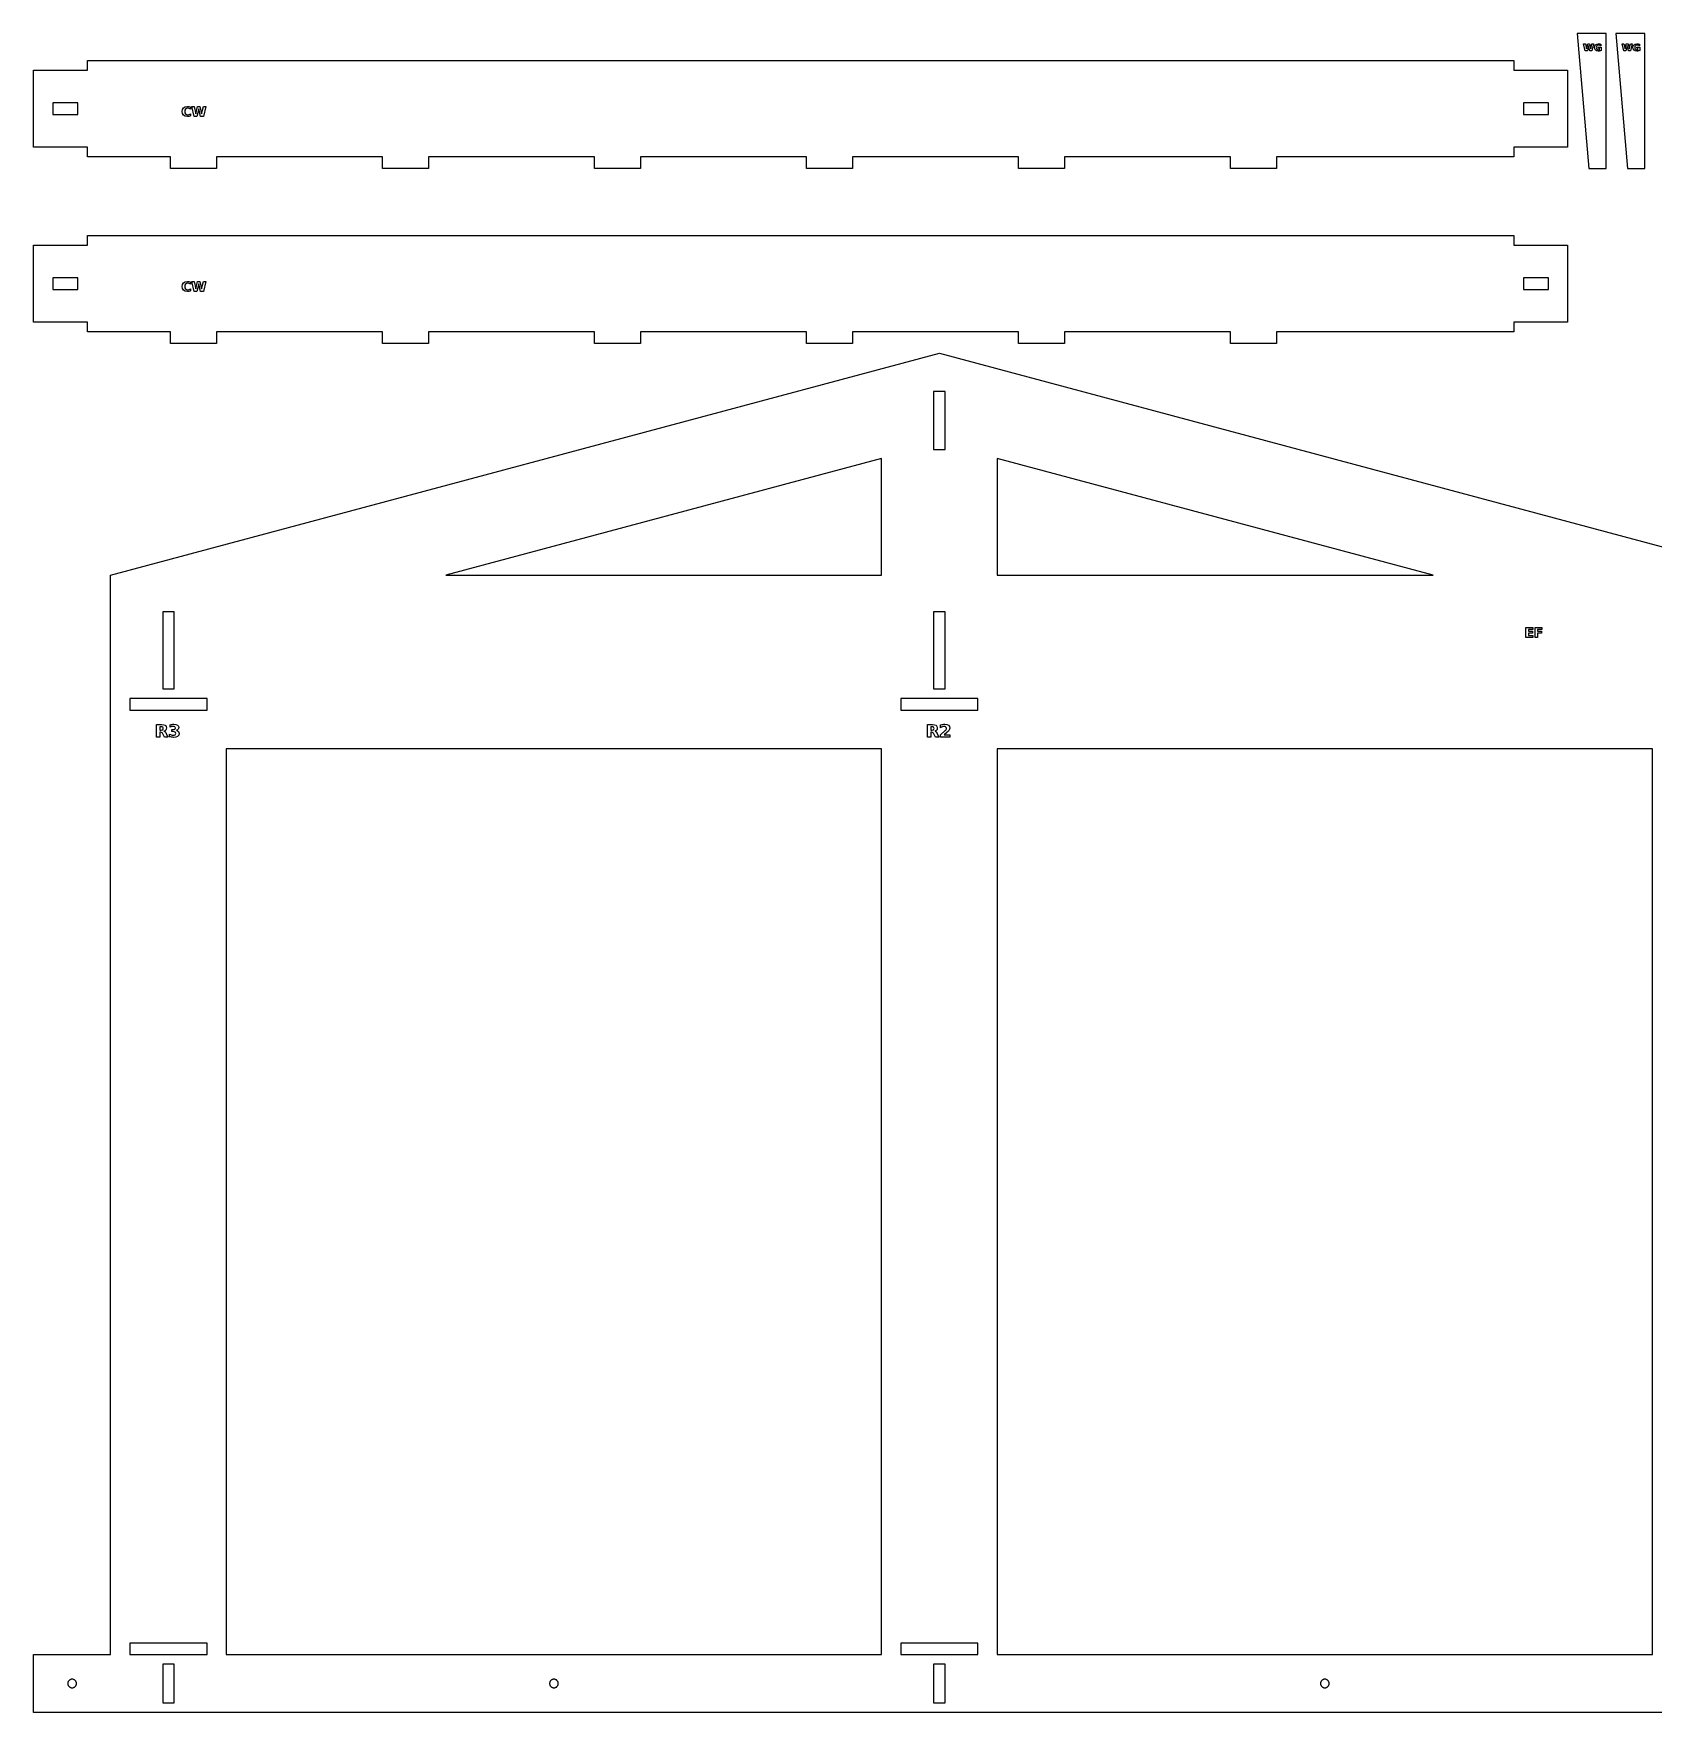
# Model space of a CAD drawing. Header units: millimetres. Extents: x 12 to 1278, y 12 to 884.
# Drawn here: x 12 to 853, y 12 to 884 of the extents above; entities that cross this region are included whole.
import ezdxf

# ---------------------------------------------------------------- set-up
doc = ezdxf.new("R2010")
doc.units = ezdxf.units.MM
doc.layers.add('CUT', color=1, linetype='Continuous')
doc.layers.add('ENGRAVE', color=5, linetype='Continuous')

msp = doc.modelspace()

# ---------------------------------------------------------------- linework, layer by layer
at = {"layer": 'CUT', "color": 1}
for points in [[(828.5, 813.5), (828.5, 883.5), (813.5, 883.5), (819.5, 813.5)], [(848.5, 813.5), (848.5, 883.5), (833.5, 883.5), (839.5, 813.5)], [(83.5, 813.5), (83.5, 819.5), (40.5, 819.5), (40.5, 824.5), (12.5, 824.5), (12.5, 864.5), (40.5, 864.5), (40.5, 869.5), (780.5, 869.5), (780.5, 864.5), (808.5, 864.5), (808.5, 824.5), (780.5, 824.5), (780.5, 819.5), (657.5, 819.5), (657.5, 813.5), (633.5, 813.5), (633.5, 819.5), (547.5, 819.5), (547.5, 813.5), (523.5, 813.5), (523.5, 819.5), (437.5, 819.5), (437.5, 813.5), (413.5, 813.5), (413.5, 819.5), (327.5, 819.5), (327.5, 813.5), (303.5, 813.5), (303.5, 819.5), (217.5, 819.5), (217.5, 813.5), (193.5, 813.5), (193.5, 819.5), (107.5, 819.5), (107.5, 813.5)], [(35.5, 841.5), (35.5, 847.5), (22.5, 847.5), (22.5, 841.5)], [(798.5, 841.5), (798.5, 847.5), (785.5, 847.5), (785.5, 841.5)], [(83.5, 722.72), (83.5, 728.72), (40.5, 728.72), (40.5, 733.72), (12.5, 733.72), (12.5, 773.72), (40.5, 773.72), (40.5, 778.72), (780.5, 778.72), (780.5, 773.72), (808.5, 773.72), (808.5, 733.72), (780.5, 733.72), (780.5, 728.72), (657.5, 728.72), (657.5, 722.72), (633.5, 722.72), (633.5, 728.72), (547.5, 728.72), (547.5, 722.72), (523.5, 722.72), (523.5, 728.72), (437.5, 728.72), (437.5, 722.72), (413.5, 722.72), (413.5, 728.72), (327.5, 728.72), (327.5, 722.72), (303.5, 722.72), (303.5, 728.72), (217.5, 728.72), (217.5, 722.72), (193.5, 722.72), (193.5, 728.72), (107.5, 728.72), (107.5, 722.72)], [(35.5, 750.72), (35.5, 756.72), (22.5, 756.72), (22.5, 750.72)], [(798.5, 750.72), (798.5, 756.72), (785.5, 756.72), (785.5, 750.72)], [(852.5, 12.5), (512.5, 12.5), (452.5, 12.5), (112.5, 12.5), (52.5, 12.5), (12.5, 12.5), (12.5, 42.5), (52.5, 42.5), (52.5, 512.5), (52.5, 555.91), (52.5, 602.5), (482.5, 717.72), (912.5, 602.5), (912.5, 555.91), (912.5, 512.5), (912.5, 42.5), (952.5, 42.5), (952.5, 12.5), (912.5, 12.5)], [(485.5, 667.72), (485.5, 697.72), (479.5, 697.72), (479.5, 667.72)], [(452.5, 602.5), (452.5, 663.09), (226.37, 602.5)], [(512.5, 602.5), (738.63, 602.5), (512.5, 663.09)], [(85.5, 583.5), (79.5, 583.5), (79.5, 543.5), (85.5, 543.5)], [(485.5, 583.5), (479.5, 583.5), (479.5, 543.5), (485.5, 543.5)], [(102.5, 538.5), (62.5, 538.5), (62.5, 532.5), (102.5, 532.5)], [(502.5, 538.5), (462.5, 538.5), (462.5, 532.5), (502.5, 532.5)], [(452.5, 512.5), (112.5, 512.5), (112.5, 42.5), (452.5, 42.5)], [(512.5, 512.5), (512.5, 42.5), (852.5, 42.5), (852.5, 512.5)], [(102.5, 48.5), (62.5, 48.5), (62.5, 42.5), (102.5, 42.5)], [(502.5, 48.5), (462.5, 48.5), (462.5, 42.5), (502.5, 42.5)], [(85.5, 37.5), (79.5, 37.5), (79.5, 17.5), (85.5, 17.5)], [(485.5, 37.5), (479.5, 37.5), (479.5, 17.5), (485.5, 17.5)], [(34.65, 26.85), (34.71, 27.06), (34.74, 27.28), (34.75, 27.5), (34.74, 27.72), (34.71, 27.94), (34.65, 28.15), (34.58, 28.36), (34.48, 28.56), (34.37, 28.75), (34.24, 28.93), (34.09, 29.09), (33.93, 29.24), (33.75, 29.37), (33.56, 29.48), (33.36, 29.58), (33.15, 29.65), (32.94, 29.71), (32.72, 29.74), (32.5, 29.75), (32.28, 29.74), (32.06, 29.71), (31.85, 29.65), (31.64, 29.58), (31.44, 29.48), (31.25, 29.37), (31.07, 29.24), (30.91, 29.09), (30.76, 28.93), (30.63, 28.75), (30.52, 28.56), (30.42, 28.36), (30.35, 28.15), (30.29, 27.94), (30.26, 27.72), (30.25, 27.5), (30.26, 27.28), (30.29, 27.06), (30.35, 26.85), (30.42, 26.64), (30.52, 26.44), (30.63, 26.25), (30.76, 26.07), (30.91, 25.91), (31.07, 25.76), (31.25, 25.63), (31.44, 25.52), (31.64, 25.42), (31.85, 25.35), (32.06, 25.29), (32.28, 25.26), (32.5, 25.25), (32.72, 25.26), (32.94, 25.29), (33.15, 25.35), (33.36, 25.42), (33.56, 25.52), (33.75, 25.63), (33.93, 25.76), (34.09, 25.91), (34.24, 26.07), (34.37, 26.25), (34.48, 26.44), (34.58, 26.64)], [(284.65, 26.85), (284.71, 27.06), (284.74, 27.28), (284.75, 27.5), (284.74, 27.72), (284.71, 27.94), (284.65, 28.15), (284.58, 28.36), (284.48, 28.56), (284.37, 28.75), (284.24, 28.93), (284.09, 29.09), (283.93, 29.24), (283.75, 29.37), (283.56, 29.48), (283.36, 29.58), (283.15, 29.65), (282.94, 29.71), (282.72, 29.74), (282.5, 29.75), (282.28, 29.74), (282.06, 29.71), (281.85, 29.65), (281.64, 29.58), (281.44, 29.48), (281.25, 29.37), (281.07, 29.24), (280.91, 29.09), (280.76, 28.93), (280.63, 28.75), (280.52, 28.56), (280.42, 28.36), (280.35, 28.15), (280.29, 27.94), (280.26, 27.72), (280.25, 27.5), (280.26, 27.28), (280.29, 27.06), (280.35, 26.85), (280.42, 26.64), (280.52, 26.44), (280.63, 26.25), (280.76, 26.07), (280.91, 25.91), (281.07, 25.76), (281.25, 25.63), (281.44, 25.52), (281.64, 25.42), (281.85, 25.35), (282.06, 25.29), (282.28, 25.26), (282.5, 25.25), (282.72, 25.26), (282.94, 25.29), (283.15, 25.35), (283.36, 25.42), (283.56, 25.52), (283.75, 25.63), (283.93, 25.76), (284.09, 25.91), (284.24, 26.07), (284.37, 26.25), (284.48, 26.44), (284.58, 26.64)], [(684.65, 26.85), (684.71, 27.06), (684.74, 27.28), (684.75, 27.5), (684.74, 27.72), (684.71, 27.94), (684.65, 28.15), (684.58, 28.36), (684.48, 28.56), (684.37, 28.75), (684.24, 28.93), (684.09, 29.09), (683.93, 29.24), (683.75, 29.37), (683.56, 29.48), (683.36, 29.58), (683.15, 29.65), (682.94, 29.71), (682.72, 29.74), (682.5, 29.75), (682.28, 29.74), (682.06, 29.71), (681.85, 29.65), (681.64, 29.58), (681.44, 29.48), (681.25, 29.37), (681.07, 29.24), (680.91, 29.09), (680.76, 28.93), (680.63, 28.75), (680.52, 28.56), (680.42, 28.36), (680.35, 28.15), (680.29, 27.94), (680.26, 27.72), (680.25, 27.5), (680.26, 27.28), (680.29, 27.06), (680.35, 26.85), (680.42, 26.64), (680.52, 26.44), (680.63, 26.25), (680.76, 26.07), (680.91, 25.91), (681.07, 25.76), (681.25, 25.63), (681.44, 25.52), (681.64, 25.42), (681.85, 25.35), (682.06, 25.29), (682.28, 25.26), (682.5, 25.25), (682.72, 25.26), (682.94, 25.29), (683.15, 25.35), (683.36, 25.42), (683.56, 25.52), (683.75, 25.63), (683.93, 25.76), (684.09, 25.91), (684.24, 26.07), (684.37, 26.25), (684.48, 26.44), (684.58, 26.64)]]:
    msp.add_lwpolyline(points, close=True, dxfattribs=at)
at = {"layer": 'ENGRAVE', "color": 5}
for points in [[(816.77, 878.15), (817.67, 878.15), (818.3, 875.5), (818.93, 878.15), (819.83, 878.15), (820.46, 875.5), (821.09, 878.15), (821.98, 878.15), (821.12, 874.5), (820.04, 874.5), (819.38, 877.27), (818.72, 874.5), (817.64, 874.5)], [(825.87, 874.77), (825.51, 874.62), (825.14, 874.51), (824.76, 874.45), (824.36, 874.43), (823.54, 874.56), (822.92, 874.94), (822.52, 875.54), (822.39, 876.32), (822.52, 877.11), (822.93, 877.71), (823.57, 878.09), (824.41, 878.21), (824.77, 878.19), (825.11, 878.14), (825.43, 878.06), (825.74, 877.94), (825.74, 877.19), (825.43, 877.34), (825.13, 877.44), (824.83, 877.51), (824.53, 877.53), (824.03, 877.45), (823.66, 877.22), (823.43, 876.84), (823.36, 876.32), (823.43, 875.81), (823.65, 875.43), (824, 875.19), (824.48, 875.11), (824.62, 875.12), (824.75, 875.13), (824.87, 875.15), (824.98, 875.19), (824.98, 875.89), (824.41, 875.89), (824.41, 876.53), (825.87, 876.53)], [(836.77, 878.15), (837.67, 878.15), (838.3, 875.5), (838.93, 878.15), (839.83, 878.15), (840.46, 875.5), (841.09, 878.15), (841.98, 878.15), (841.12, 874.5), (840.04, 874.5), (839.38, 877.27), (838.72, 874.5), (837.64, 874.5)], [(845.87, 874.77), (845.51, 874.62), (845.14, 874.51), (844.76, 874.45), (844.36, 874.43), (843.54, 874.56), (842.92, 874.94), (842.52, 875.54), (842.39, 876.32), (842.52, 877.11), (842.93, 877.71), (843.57, 878.09), (844.41, 878.21), (844.77, 878.19), (845.11, 878.14), (845.43, 878.06), (845.74, 877.94), (845.74, 877.19), (845.43, 877.34), (845.13, 877.44), (844.83, 877.51), (844.53, 877.53), (844.03, 877.45), (843.66, 877.22), (843.43, 876.84), (843.36, 876.32), (843.43, 875.81), (843.65, 875.43), (844, 875.19), (844.48, 875.11), (844.62, 875.12), (844.75, 875.13), (844.87, 875.15), (844.98, 875.19), (844.98, 875.89), (844.41, 875.89), (844.41, 876.53), (845.87, 876.53)], [(93.89, 840.78), (93.52, 840.62), (93.13, 840.5), (92.73, 840.43), (92.31, 840.4), (91.17, 840.58), (90.29, 841.12), (89.73, 841.96), (89.55, 843.05), (89.73, 844.15), (90.29, 844.99), (91.17, 845.52), (92.31, 845.7), (92.73, 845.67), (93.13, 845.6), (93.52, 845.48), (93.89, 845.32), (93.89, 844.26), (93.52, 844.48), (93.17, 844.63), (92.8, 844.72), (92.42, 844.74), (91.79, 844.63), (91.31, 844.29), (91.01, 843.76), (90.91, 843.05), (91.01, 842.34), (91.31, 841.81), (91.79, 841.47), (92.42, 841.36), (92.8, 841.39), (93.17, 841.47), (93.52, 841.62), (93.89, 841.84)], [(94.54, 845.61), (95.8, 845.61), (96.69, 841.9), (97.56, 845.61), (98.83, 845.61), (99.7, 841.9), (100.59, 845.61), (101.84, 845.61), (100.63, 840.5), (99.12, 840.5), (98.19, 844.38), (97.27, 840.5), (95.76, 840.5)], [(93.89, 750), (93.52, 749.84), (93.13, 749.72), (92.73, 749.65), (92.31, 749.62), (91.17, 749.8), (90.29, 750.33), (89.73, 751.17), (89.55, 752.27), (89.73, 753.36), (90.29, 754.2), (91.17, 754.74), (92.31, 754.92), (92.73, 754.89), (93.13, 754.82), (93.52, 754.7), (93.89, 754.54), (93.89, 753.48), (93.52, 753.7), (93.17, 753.85), (92.8, 753.93), (92.42, 753.96), (91.79, 753.85), (91.31, 753.51), (91.01, 752.97), (90.91, 752.27), (91.01, 751.56), (91.31, 751.03), (91.79, 750.69), (92.42, 750.58), (92.8, 750.6), (93.17, 750.69), (93.52, 750.84), (93.89, 751.06)], [(94.54, 754.82), (95.8, 754.82), (96.69, 751.12), (97.56, 754.82), (98.83, 754.82), (99.7, 751.12), (100.59, 754.82), (101.84, 754.82), (100.63, 749.72), (99.12, 749.72), (98.19, 753.6), (97.27, 749.72), (95.76, 749.72)], [(786.8, 575.35), (790.35, 575.35), (790.35, 574.35), (788.12, 574.35), (788.12, 573.41), (790.22, 573.41), (790.22, 572.41), (788.12, 572.41), (788.12, 571.24), (790.43, 571.24), (790.43, 570.25), (786.8, 570.25)], [(791.58, 575.35), (795.13, 575.35), (795.13, 574.35), (792.9, 574.35), (792.9, 573.41), (795, 573.41), (795, 572.41), (792.9, 572.41), (792.9, 570.25), (791.58, 570.25)], [(78.02, 520.98), (78.02, 518.5), (76.33, 518.5), (76.33, 525.06), (78.91, 525.06), (80.03, 524.95), (80.81, 524.63), (81.26, 524.06), (81.41, 523.25), (81.34, 522.66), (81.1, 522.18), (80.71, 521.82), (80.15, 521.57), (80.48, 521.44), (80.77, 521.21), (81.05, 520.86), (81.33, 520.36), (82.25, 518.5), (80.45, 518.5), (79.65, 520.13), (79.4, 520.54), (79.16, 520.8), (78.87, 520.94), (78.5, 520.98)], [(78.73, 522.15), (79.19, 522.2), (79.49, 522.35), (79.67, 522.61), (79.72, 523), (79.67, 523.38), (79.49, 523.64), (79.19, 523.79), (78.73, 523.84), (78.02, 523.84), (78.02, 522.15)], [(86.62, 522.04), (87.21, 521.8), (87.63, 521.44), (87.89, 520.96), (87.98, 520.36), (87.79, 519.5), (87.23, 518.88), (86.31, 518.5), (85.05, 518.37), (84.54, 518.39), (84.04, 518.45), (83.53, 518.56), (83.03, 518.7), (83.03, 520), (83.51, 519.79), (83.97, 519.64), (84.44, 519.55), (84.9, 519.52), (85.49, 519.58), (85.93, 519.76), (86.19, 520.04), (86.28, 520.43), (86.19, 520.82), (85.92, 521.1), (85.46, 521.28), (84.83, 521.34), (84.16, 521.34), (84.16, 522.42), (84.87, 522.42), (85.42, 522.47), (85.82, 522.62), (86.05, 522.88), (86.13, 523.23), (86.05, 523.57), (85.83, 523.82), (85.46, 523.97), (84.97, 524.02), (84.56, 524), (84.14, 523.93), (83.73, 523.82), (83.31, 523.66), (83.31, 524.9), (83.81, 525.02), (84.31, 525.11), (84.79, 525.16), (85.27, 525.18), (86.39, 525.07), (87.19, 524.76), (87.66, 524.23), (87.82, 523.5), (87.75, 522.97), (87.52, 522.55), (87.14, 522.24)], [(478.02, 520.98), (478.02, 518.5), (476.33, 518.5), (476.33, 525.06), (478.91, 525.06), (480.03, 524.95), (480.81, 524.63), (481.26, 524.06), (481.41, 523.25), (481.34, 522.66), (481.1, 522.18), (480.71, 521.82), (480.15, 521.57), (480.48, 521.44), (480.77, 521.21), (481.05, 520.86), (481.33, 520.36), (482.25, 518.5), (480.45, 518.5), (479.65, 520.13), (479.4, 520.54), (479.16, 520.8), (478.87, 520.94), (478.5, 520.98)], [(478.73, 522.15), (479.19, 522.2), (479.49, 522.35), (479.67, 522.61), (479.72, 523), (479.67, 523.38), (479.49, 523.64), (479.19, 523.79), (478.73, 523.84), (478.02, 523.84), (478.02, 522.15)], [(485.02, 519.74), (487.91, 519.74), (487.91, 518.5), (483.14, 518.5), (483.14, 519.74), (485.54, 521.86), (485.82, 522.14), (486.01, 522.42), (486.13, 522.71), (486.17, 523), (486.09, 523.42), (485.86, 523.74), (485.49, 523.95), (485.03, 524.02), (484.62, 523.98), (484.17, 523.86), (483.68, 523.64), (483.16, 523.35), (483.16, 524.79), (483.73, 524.96), (484.29, 525.08), (484.84, 525.15), (485.38, 525.18), (486.43, 525.05), (487.21, 524.66), (487.7, 524.04), (487.87, 523.22), (487.8, 522.7), (487.59, 522.22), (487.16, 521.67), (486.43, 520.97)]]:
    msp.add_lwpolyline(points, close=True, dxfattribs=at)

doc.saveas('drawing.dxf')
